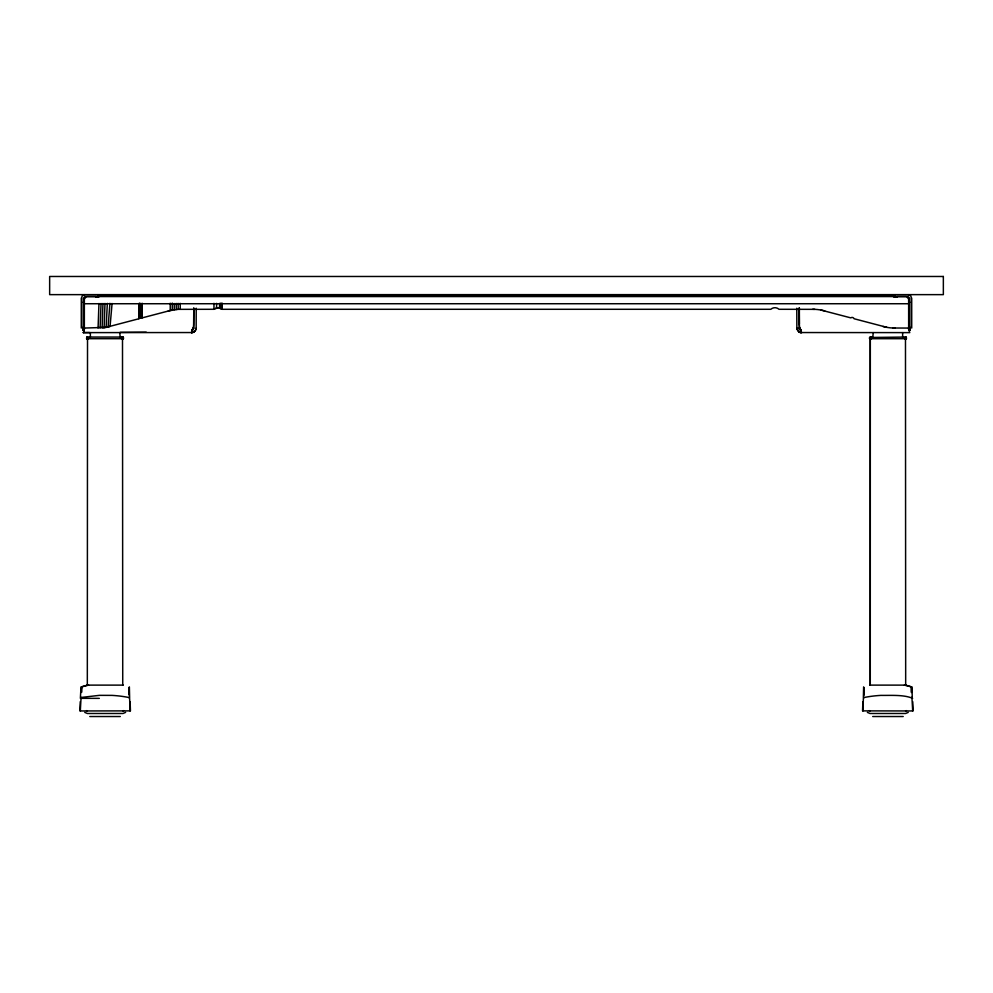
<?xml version="1.0" encoding="UTF-8"?>
<svg xmlns="http://www.w3.org/2000/svg" width="993" height="993" viewBox="0 0 993 993"><rect width="100%" height="100%" fill="white"/><g stroke="black" fill="none" stroke-linecap="round" stroke-linejoin="round"><path stroke-width="1.49" d="M84.355 328.062L106.114 327.355L138.921 318.741L139.355 303.337M172.248 303.064L172.236 310.002L142.185 317.872A2.123 2.123 0 0 0 138.921 318.741L138.995 303.486M870.265 338.7L870.265 685.12L870.315 337.049M142.26 303.287L142.185 317.872L141.478 317.512L141.502 303.56M904.387 685.12L911.388 686.858L905.678 685.12L905.479 337.483L906.361 337.483L906.361 338.7L869.583 338.7L869.583 337.483L906.187 337.049M799.191 308.016L799.365 323.954A19.45 19.45 0 0 0 799.812 328.062L801.649 332.618L801.041 332.245M814.732 309.344L779.021 309.295A6.07 6.07 0 0 0 770.804 309.295L222.196 309.295L219.565 307.88L219.602 303.399M123.393 338.7L123.244 337.049L86.813 337.049L86.639 338.7L123.417 338.7L123.417 337.483L121.593 337.483L121.431 338.7L121.593 337.049M80.247 701.691L79.924 710.876L81.24 710.951L130.443 710.876L130.12 701.691M81.004 686.858L80.371 698.327M80.309 710.926L81.066 697.458L99.437 695.348L112.06 695.385A121.854 121.854 0 0 1 128.867 697.496L129.624 697.446L129.375 686.858M104.116 327.665L104.985 303.448M870.513 338.7L870.563 337.483M862.88 701.691L862.557 710.876L911.76 710.951L913.076 710.876L912.753 701.691M863.625 686.858L863.376 697.446L864.133 697.496A121.854 121.854 0 0 1 880.94 695.385C891.056 695.547 903.704 694.529 912.629 698.327M862.942 710.926L863.376 698.34L864.133 697.496M98.071 328.062L98.965 303.51M102.974 303.486L102.105 327.876A46.323 46.323 0 0 0 110.049 326.486L112.072 303.498M100.094 328.013L101.05 303.498M86.999 338.7L87.061 337.483M106.114 327.355L107.343 303.399M193.784 308.227L193.772 328.323L192.046 330.148M86.652 338.7L86.739 337.483M196.217 308.227L196.167 328.708L194.976 331.178L192.481 332.543L83.139 332.618L89.531 332.531M869.607 338.7L869.669 337.483L871.407 337.483L871.569 338.7L871.407 337.049M108.088 326.958L109.925 303.337M869.905 338.7L870.005 337.483L869.843 338.7M908.645 328.422L909.6 330.16L909.861 327.144L909.141 329.937L909.861 330.185L909.861 329.291C908.707 330.694 907.987 327.64 909.501 328.546L908.645 327.144M88.141 338.7L88.464 337.483L88.464 338.7M196.217 328.062L195.447 330.595L193.176 332.357A4.692 4.531 38.4 0 1 191.761 332.593L191.649 332.618M86.676 338.7L86.813 337.483M121.928 338.7L122.077 337.483M870.898 338.7L871.084 337.483M193.784 328.062L192.369 330.061M193.809 308.016L193.635 323.954A19.45 19.45 0 0 1 193.188 328.062L191.388 332.618L191.959 332.245M192.282 329.75L193.188 328.062L192.853 329.887M128.867 697.496L129.624 698.34L130.058 710.926M911.5 697.434L912.257 697.446L911.996 686.858M84.107 329.639L83.4 330.16L83.139 329.291L83.226 330.185L84.355 328.422L83.139 329.291L83.859 329.937L83.499 328.546C85.51 328.571 81.972 332.109 84.355 328.422L83.139 327.144M909.6 330.16L909.861 329.291M193.188 328.062L192.195 329.837M83.76 331.96L83.4 332.568L84.343 329.552L84.355 298.905M84.355 298.918L86.503 296.559L906.497 296.559L908.645 298.918M139.343 318.095L141.478 317.512M168.289 310.871L178.243 309.344L213.979 309.295L218.088 307.706L222.196 309.295L222.184 303.361L222.196 309.295M193.176 332.357L194.976 331.178L191.761 332.618M85.001 294.636L82.382 295.715L81.289 298.334L81.289 328.062M122.983 710.951L123.84 710.603M125.627 712.391L122.983 713.483L87.396 713.483L84.753 712.391M905.604 710.951L906.46 710.603M908.247 712.391L905.604 713.483L870.017 713.483L867.373 712.391M215.196 308.438L218.088 307.706M88.613 685.12L81.612 686.858L87.322 685.12L87.521 337.483L86.639 337.483M170.237 310.399L170.225 303.213M908.645 298.905L908.657 329.552L909.774 332.618L800.519 332.543L798.024 331.178L796.833 328.708L799.228 328.323L799.216 308.227M176.233 309.481L176.22 303.436M120.178 332.332L146.232 332.159M120.227 336.863L119.694 332.618M97.835 295.169L895.165 295.169M96.482 296.485L85.001 296.485L83.151 298.334L83.139 330.185M896.518 296.485L907.999 296.485L909.849 298.334L909.861 330.185L909.141 329.937M95.75 296.969L98.903 296.957M893.601 296.957L897.188 296.957M83.139 302.22L84.355 302.22M908.645 302.22L909.861 302.22M84.355 303.734L908.645 303.734M892.918 328.013L908.645 328.062M86.788 685.12L123.269 685.12M869.731 685.12L906.212 685.12M80.756 698.34L99.325 698.364M89.78 716.524L120.29 716.524M872.71 716.524L903.22 716.524M872.773 336.863L873.306 332.618M801.351 332.618L801.239 332.618A4.692 4.555 -46.4 0 1 799.812 332.37L796.858 328.869L796.783 308.227M81.066 697.458L81.674 698.364M820.739 310.002L850.815 317.872A2.123 2.123 0 0 1 854.079 318.741L886.886 327.355M799.228 328.323L800.954 330.148M799.017 331.972L800.519 332.543M219.59 307.892L220.93 308.401L220.93 302.977M907.999 294.636L910.618 295.715L911.711 298.334L911.711 328.062M869.16 710.603L870.017 710.951M86.54 710.603L87.396 710.951M800.631 330.061L799.216 328.062M798.583 331.674L799.824 332.357M800.805 329.837L799.812 328.062L800.147 329.887M800.718 329.75L799.812 328.062M122.685 337.049L122.487 338.7M911.934 697.458L912.691 710.926M122.499 337.483L122.735 685.12M121.916 337.483L122.102 338.7M870.923 337.483L871.072 338.7M906.187 337.483L906.324 338.7M123.157 338.7L123.033 337.483L123.095 338.7M904.859 338.7L904.536 337.483L904.536 338.7M796.783 328.062L796.833 328.708M906.261 337.483L906.348 338.7M905.939 337.483L906.001 338.7M178.095 303.374L178.243 309.344M180.217 303.361L180.279 309.295M174.197 303.535L174.234 309.692M216.586 303.399L216.598 307.88M213.954 303.361L213.979 309.295M140.708 303.535L140.708 317.437M139.963 303.225L139.963 317.636M902.637 332.618L902.637 336.875M895.165 294.636L895.165 296.969M799.365 308.016L799.365 323.954M97.835 294.636L97.835 296.969M90.363 332.618L90.363 336.875M894.929 328.062A46.323 46.323 0 0 1 882.951 326.486M812.721 309.295A46.323 46.323 0 0 1 824.711 310.871M81.563 688.621L81.5 692.444L81.587 687.615L81.563 688.621M864.208 688.037L864.096 694.877L864.208 688.037M943.35 276.476L49.65 276.476L49.65 294.636L943.35 294.636L943.35 276.476M911.5 692.444L911.413 687.615L911.5 692.444M128.891 693.251L128.78 687.603L128.904 694.877L128.891 693.251"/></g></svg>
